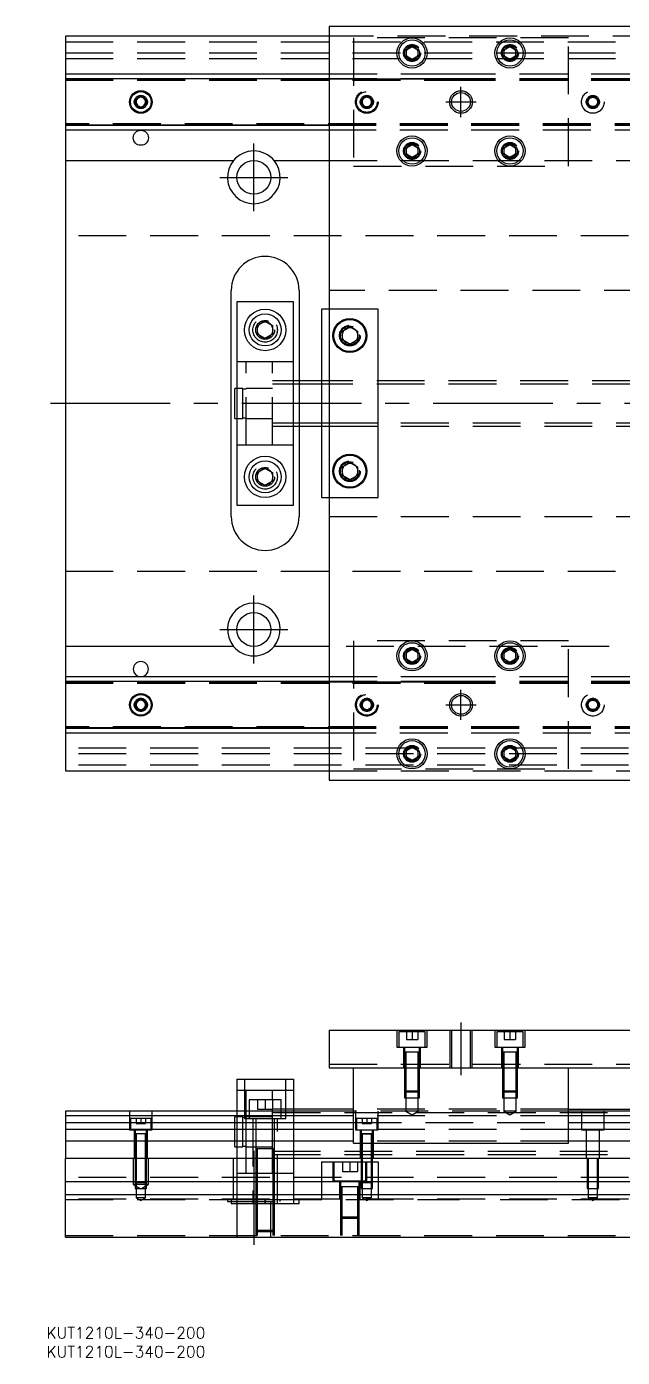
# Model space of a CAD drawing. Extents: x -10 to 540, y -253 to 102.
# Drawn here: x -10.3 to 147.8, y -253.2 to 100 of the extents above; entities that cross this region are included whole.
import ezdxf

# ---------------------------------------------------------------- set-up
doc = ezdxf.new("R2010")
doc.units = 0
doc.linetypes.add('CENTER', pattern=[50.8, 31.75, -6.35, 6.35, -6.35])
doc.linetypes.add('DASHED', pattern=[19.05, 12.7, -6.35])
doc.layers.get('0').update_dxf_attribs({"linetype": 'CONTINUOUS'})
doc.layers.add('CENTER', color=1, linetype='CENTER')
doc.styles.get("Standard").update_dxf_attribs({"font": 'txt.shx', "height": 3, "bigfont": 'bigfont.shx'})

# ---------------------------------------------------------------- blocks, each defined once
blk = doc.blocks.new('*U2')
at = {"color": 7, "linetype": 'CONTINUOUS'}
blk.add_text('KUT1210L-340-200', height=3, dxfattribs=at).set_placement((-5.06, -253.17))
blk = doc.blocks.new('*U3')
at = {"color": 7, "linetype": 'CONTINUOUS'}
blk.add_text('KUT1210L-340-200', height=3, dxfattribs=at).set_placement((-5.06, -248.16))

msp = doc.modelspace()

# ---------------------------------------------------------------- linework, layer by layer
at = {"color": 7, "linetype": 'CONTINUOUS'}
for p, q in [((270, 100), (70, 100)), ((70, 100), (70, -100)), ((70, 97.5), (0, 97.5)), ((0, 97.5), (0, 87.5)), ((90.5, 93.866026), (92, 94.73205)), ((90.5, 92.133974), (90.5, 93.866026)), ((92, 91.26795), (90.5, 92.133974)), ((92, 94.73205), (93.5, 93.866026)), ((93.5, 92.133974), (92, 91.26795)), ((93.5, 93.866026), (93.5, 92.133974)), ((116.5, 93.866026), (118, 94.73205)), ((116.5, 92.133974), (116.5, 93.866026)), ((118, 91.26795), (116.5, 92.133974)), ((118, 94.73205), (119.5, 93.866026)), ((119.5, 92.133974), (118, 91.26795)), ((119.5, 93.866026), (119.5, 92.133974)), ((0, 87.5), (70, 87.5)), ((0, 87.5), (0, 86.247728)), ((0, 86.247728), (70, 86.247728)), ((0, 86.247728), (0, 73.752272)), ((18.75, 80.721688), (20, 81.443376)), ((20, 81.443376), (21.25, 80.721688)), ((18.75, 79.278312), (18.75, 80.721688)), ((20, 78.556624), (18.75, 79.278312)), ((21.25, 79.278312), (20, 78.556624)), ((21.25, 80.721688), (21.25, 79.278312)), ((0, 73.752272), (0, 72.5)), ((70, 73.752272), (0, 73.752272)), ((70, 72.5), (0, 72.5)), ((0, 72.5), (0, 64.5)), ((90.5, 67.866026), (92, 68.73205)), ((90.5, 66.133974), (90.5, 67.866026)), ((92, 68.73205), (93.5, 67.866026)), ((93.5, 67.866026), (93.5, 66.133974)), ((116.5, 67.866026), (118, 68.73205)), ((116.5, 66.133974), (116.5, 67.866026)), ((118, 68.73205), (119.5, 67.866026)), ((119.5, 67.866026), (119.5, 66.133974)), ((0, 64.5), (44.638098, 64.5)), ((0, 64.5), (0, -64.5)), ((55.361902, 64.5), (70, 64.5)), ((92, 65.26795), (90.5, 66.133974)), ((93.5, 66.133974), (92, 65.26795)), ((118, 65.26795), (116.5, 66.133974)), ((119.5, 66.133974), (118, 65.26795)), ((44, -30), (44, 30)), ((62, 30), (62, 6)), ((60.5, 27), (45.5, 27)), ((45.5, 27), (45.5, -27)), ((60.5, -27), (60.5, 27)), ((68, 25), (68, 6)), ((83, 25), (68, 25)), ((83, 6), (83, 25)), ((51, 20.6547), (53, 21.809402)), ((53, 21.809402), (55, 20.6547)), ((51, 18.3453), (51, 20.6547)), ((53, 17.190598), (51, 18.3453)), ((55, 18.3453), (53, 17.190598)), ((55, 20.6547), (55, 18.3453)), ((73.5, 19.1547), (75.5, 20.309402)), ((73.5, 16.8453), (73.5, 19.1547)), ((75.5, 20.309402), (77.5, 19.1547)), ((77.5, 19.1547), (77.5, 16.8453)), ((75.5, 15.690598), (73.5, 16.8453)), ((77.5, 16.8453), (75.5, 15.690598)), ((45, -4), (45, 4)), ((45.5, 4), (45, 4)), ((70, 6), (60.5, 6)), ((45, -4), (45.5, -4)), ((60.5, -6), (70, -6)), ((62, -6), (62, -30)), ((68, -6), (68, -25)), ((83, -25), (83, -6)), ((51, -18.3453), (53, -17.190598)), ((53, -17.190598), (55, -18.3453)), ((73.5, -16.8453), (75.5, -15.690598)), ((73.5, -19.1547), (73.5, -16.8453)), ((75.5, -15.690598), (77.5, -16.8453)), ((77.5, -16.8453), (77.5, -19.1547)), ((51, -20.6547), (51, -18.3453)), ((53, -21.809402), (51, -20.6547)), ((55, -20.6547), (53, -21.809402)), ((55, -18.3453), (55, -20.6547)), ((75.5, -20.309402), (73.5, -19.1547)), ((77.5, -19.1547), (75.5, -20.309402)), ((45.5, -27), (60.5, -27)), ((68, -25), (83, -25)), ((0, -64.5), (0, -72.5)), ((44.638098, -64.5), (0, -64.5)), ((70, -64.5), (55.361902, -64.5)), ((90.5, -66.133974), (92, -65.26795)), ((90.5, -67.866026), (90.5, -66.133974)), ((92, -65.26795), (93.5, -66.133974)), ((93.5, -66.133974), (93.5, -67.866026)), ((116.5, -66.133974), (118, -65.26795)), ((116.5, -67.866026), (116.5, -66.133974)), ((118, -65.26795), (119.5, -66.133974)), ((119.5, -66.133974), (119.5, -67.866026)), ((92, -68.73205), (90.5, -67.866026)), ((93.5, -67.866026), (92, -68.73205)), ((118, -68.73205), (116.5, -67.866026)), ((119.5, -67.866026), (118, -68.73205)), ((0, -72.5), (70, -72.5)), ((0, -72.5), (0, -73.752272)), ((0, -73.752272), (70, -73.752272)), ((0, -73.752272), (0, -86.247728)), ((18.75, -79.278312), (20, -78.556624)), ((18.75, -80.721688), (18.75, -79.278312)), ((20, -81.443376), (18.75, -80.721688)), ((20, -78.556624), (21.25, -79.278312)), ((21.25, -80.721688), (20, -81.443376)), ((21.25, -79.278312), (21.25, -80.721688)), ((70, -86.247728), (0, -86.247728)), ((0, -86.247728), (0, -87.5)), ((70, -87.5), (0, -87.5)), ((0, -87.5), (0, -97.5)), ((90.5, -92.133974), (92, -91.26795)), ((92, -91.26795), (93.5, -92.133974)), ((116.5, -92.133974), (118, -91.26795)), ((118, -91.26795), (119.5, -92.133974)), ((90.5, -93.866026), (90.5, -92.133974)), ((92, -94.73205), (90.5, -93.866026)), ((93.5, -93.866026), (92, -94.73205)), ((93.5, -92.133974), (93.5, -93.866026)), ((116.5, -93.866026), (116.5, -92.133974)), ((118, -94.73205), (116.5, -93.866026)), ((119.5, -93.866026), (118, -94.73205)), ((119.5, -92.133974), (119.5, -93.866026)), ((0, -97.5), (70, -97.5)), ((70, -100), (270, -100)), ((70, -166.31), (70, -176.31)), ((70, -166.31), (270, -166.31)), ((70, -176.31), (270, -176.31)), ((76.5, -196.31), (76.5, -176.31)), ((133.5, -196.31), (133.5, -176.31)), ((45.5, -179.31), (45.5, -187.81)), ((45.5, -179.31), (60.5, -179.31)), ((60.5, -179.31), (60.5, -187.81)), ((0, -187.81), (0, -189.062272)), ((76.5, -187.81), (0, -187.81)), ((76.5, -189.062272), (0, -189.062272)), ((0, -189.062272), (0, -190.83668)), ((76.5, -187.31), (60.5, -187.31)), ((133.5, -187.31), (151.5, -187.31)), ((206.5, -187.81), (133.5, -187.81)), ((206.5, -189.062272), (133.5, -189.062272)), ((0, -190.83668), (76.5, -190.83668)), ((0, -190.83668), (0, -192.733076)), ((0, -192.733076), (0, -195.787372)), ((76.5, -192.733076), (0, -192.733076)), ((133.5, -190.83668), (206.5, -190.83668)), ((206.5, -192.733076), (133.5, -192.733076)), ((0, -195.787372), (0, -200.31)), ((76.5, -195.787372), (0, -195.787372)), ((76.5, -196.31), (133.5, -196.31)), ((206.5, -195.787372), (133.5, -195.787372)), ((0, -200.31), (340, -200.31)), ((0, -206.61), (0, -200.31)), ((340, -206.61), (0, -206.61)), ((0, -210.01), (0, -206.61)), ((0, -221.31), (0, -210.01)), ((340, -210.01), (0, -210.01)), ((0, -221.31), (340, -221.31))]:
    msp.add_line(p, q, dxfattribs=at)
at = {"color": 3, "linetype": 'DASHED'}
for p, q in [((0, 96), (340, 96)), ((158.000006, 97.5), (70, 97.5)), ((133.5, 97), (76.5, 97)), ((76.5, 97), (76.5, 63)), ((133.5, 63), (133.5, 97)), ((0, 93), (340, 93)), ((90, 93), (90.030168, 93.346066)), ((119.973226, 93.326156), (120, 93)), ((0, 91.5), (340, 91.5)), ((0, 86.1147), (70, 86.1147)), ((0, 86.1), (101.5, 86.1)), ((0, 85.8), (101.5, 85.8)), ((70, 87.5), (101.5, 87.5)), ((70, 86.247728), (101.5, 86.247728)), ((70, 86.1147), (101.5, 86.1147)), ((101.5, 87.5), (158.5, 87.5)), ((101.5, 86.247728), (158.5, 86.247728)), ((101.5, 86.1147), (158.5, 86.1147)), ((101.5, 86.1), (158.5, 86.1)), ((101.5, 85.8), (158.5, 85.8)), ((78.75, 80.721688), (80, 81.443376)), ((80, 81.443376), (81.25, 80.721688)), ((18.5, 80), (18.516134, 80.21941)), ((78.75, 79.278312), (78.75, 80.721688)), ((80, 78.556624), (78.75, 79.278312)), ((81.25, 79.278312), (80, 78.556624)), ((81.25, 80.721688), (81.25, 79.278312)), ((81.477374, 80.25955), (81.5, 80)), ((101.5, 74.2), (0, 74.2)), ((158.5, 74.2), (101.5, 74.2)), ((101.5, 73.9), (0, 73.9)), ((70, 73.8853), (0, 73.8853)), ((101.5, 73.8853), (70, 73.8853)), ((101.5, 73.752272), (70, 73.752272)), ((101.5, 72.5), (70, 72.5)), ((158.5, 73.9), (101.5, 73.9)), ((158.5, 73.8853), (101.5, 73.8853)), ((158.5, 73.752272), (101.5, 73.752272)), ((158.5, 72.5), (101.5, 72.5)), ((90, 67), (90.030168, 67.346066)), ((119.973226, 67.326156), (120, 67)), ((70, 64.5), (163.385622, 64.5)), ((76.5, 63), (133.5, 63)), ((340, 44.5), (0, 44.5)), ((270, 30), (70, 30)), ((50.5, 19.5), (50.512884, 19.753488)), ((77.983582, 18.286038), (78, 18)), ((48, 11), (45.5, 11)), ((48, -11), (48, 11)), ((55, 11), (48, 11)), ((55, -11), (55, 11)), ((60.5, 11), (55, 11)), ((47.1, 4), (45.5, 4)), ((47.1, -4), (47.1, 4)), ((48, 3.8), (47.1, 3.8)), ((55, 4), (48, 4)), ((60.5, 6), (55, 6)), ((60.5, 5.125), (55, 5.125)), ((62, 6), (62, 5.125)), ((62, 5.125), (62, -5.125)), ((68, 6), (68, 5.125)), ((68, 5.125), (68, -5.125)), ((152.5, 6), (70, 6)), ((152.5, 5.125), (70, 5.125)), ((83, 5.125), (83, 6)), ((83, -5.125), (83, 5.125)), ((45.5, -4), (47.1, -4)), ((47.1, -3.8), (48, -3.8)), ((48, -4), (55, -4)), ((55, -5.125), (60.5, -5.125)), ((55, -6), (60.5, -6)), ((62, -5.125), (62, -6)), ((68, -5.125), (68, -6)), ((70, -5.125), (152.5, -5.125)), ((70, -6), (152.5, -6)), ((83, -6), (83, -5.125)), ((45.5, -11), (48, -11)), ((48, -11), (55, -11)), ((55, -11), (60.5, -11)), ((50.5, -19.5), (50.512884, -19.246512)), ((77.983582, -17.713962), (78, -18)), ((70, -30), (270, -30)), ((0, -44.5), (340, -44.5)), ((133.5, -63), (76.5, -63)), ((76.5, -63), (76.5, -97)), ((133.5, -97), (133.5, -63)), ((163.385622, -64.5), (70, -64.5)), ((90, -67), (90.030168, -66.653934)), ((116, -67), (116.023172, -66.69644)), ((0, -73.8853), (70, -73.8853)), ((0, -73.9), (101.5, -73.9)), ((70, -72.5), (101.5, -72.5)), ((70, -73.752272), (101.5, -73.752272)), ((70, -73.8853), (101.5, -73.8853)), ((101.5, -72.5), (158.5, -72.5)), ((101.5, -73.752272), (158.5, -73.752272)), ((101.5, -73.8853), (158.5, -73.8853)), ((101.5, -73.9), (158.5, -73.9)), ((0, -74.2), (101.5, -74.2)), ((101.5, -74.2), (158.5, -74.2)), ((18.5, -80), (18.516134, -79.78059)), ((78.75, -79.278312), (80, -78.556624)), ((78.75, -80.721688), (78.75, -79.278312)), ((80, -81.443376), (78.75, -80.721688)), ((80, -78.556624), (81.25, -79.278312)), ((81.25, -80.721688), (80, -81.443376)), ((81.25, -79.278312), (81.25, -80.721688)), ((81.477374, -79.74045), (81.5, -80)), ((101.5, -85.8), (0, -85.8)), ((101.5, -86.1), (0, -86.1)), ((70, -86.1147), (0, -86.1147)), ((101.5, -86.1147), (70, -86.1147)), ((101.5, -86.247728), (70, -86.247728)), ((101.5, -87.5), (70, -87.5)), ((158.5, -85.8), (101.5, -85.8)), ((158.5, -86.1), (101.5, -86.1)), ((158.5, -86.1147), (101.5, -86.1147)), ((158.5, -86.247728), (101.5, -86.247728)), ((158.5, -87.5), (101.5, -87.5)), ((340, -91.5), (0, -91.5)), ((340, -93), (0, -93)), ((93.973226, -92.673844), (94, -93)), ((116, -93), (116.023172, -92.69644)), ((340, -96), (0, -96)), ((70, -97.5), (158.000006, -97.5)), ((76.5, -97), (133.5, -97)), ((88, -166.31), (88, -170.81)), ((95.5, -166.81), (88.5, -166.81)), ((88.5, -166.81), (88.5, -170.81)), ((90.5, -166.81), (90.5, -168.81)), ((90.5, -168.81), (92, -168.81)), ((92, -166.81), (92, -168.81)), ((92, -168.81), (93.5, -168.81)), ((93.5, -166.81), (93.5, -168.81)), ((95.5, -170.81), (95.5, -166.81)), ((96, -170.81), (96, -166.31)), ((102.000006, -166.31), (102.000006, -176.31)), ((102.5, -166.31), (102.5, -176.31)), ((107.5, -176.31), (107.5, -166.31)), ((107.999994, -176.31), (107.999994, -166.31)), ((114, -166.31), (114, -170.81)), ((121.5, -166.81), (114.5, -166.81)), ((114.5, -166.81), (114.5, -170.81)), ((116.5, -166.81), (116.5, -168.81)), ((116.5, -168.81), (118, -168.81)), ((118, -166.81), (118, -168.81)), ((118, -168.81), (119.5, -168.81)), ((119.5, -166.81), (119.5, -168.81)), ((121.5, -170.81), (121.5, -166.81)), ((122, -170.81), (122, -166.31)), ((88, -170.81), (96, -170.81)), ((89.75, -170.81), (89.75, -176.31)), ((94.000006, -172.21), (89.999994, -172.21)), ((94.000006, -172.21), (89.999994, -172.21)), ((90, -170.81), (90, -172.21)), ((90, -172.205), (90, -172.21)), ((90, -172.21), (90.216462, -172.21)), ((90.216708, -172.21), (90, -172.21)), ((90, -172.21), (90, -172.215)), ((90, -172.21), (90, -176.31)), ((93.783332, -172.21), (90.216708, -172.21)), ((90.35, -172.21), (90.35, -176.31)), ((93.65, -176.31), (93.65, -172.21)), ((94, -172.21), (93.783332, -172.21)), ((93.783538, -172.21), (94, -172.21)), ((94, -172.21), (94, -170.81)), ((94, -172.21), (94, -172.205)), ((94, -172.215), (94, -172.21)), ((94, -176.31), (94, -172.21)), ((94.25, -176.31), (94.25, -170.81)), ((114, -170.81), (122, -170.81)), ((115.75, -170.81), (115.75, -176.31)), ((120.000006, -172.21), (115.999994, -172.21)), ((120.000006, -172.21), (115.999994, -172.21)), ((120.000006, -172.21), (115.999994, -172.21)), ((116, -170.81), (116, -172.21)), ((116, -172.205), (116, -172.21)), ((116.216708, -172.21), (116, -172.21)), ((116, -172.21), (116, -172.215)), ((116, -172.21), (116, -176.31)), ((119.783332, -172.21), (116.216708, -172.21)), ((116.35, -172.21), (116.35, -176.31)), ((119.65, -176.31), (119.65, -172.21)), ((120, -172.21), (119.783332, -172.21)), ((120, -172.21), (120, -170.81)), ((120, -172.21), (120, -172.205)), ((120, -172.215), (120, -172.21)), ((120, -176.31), (120, -172.21)), ((120.25, -176.31), (120.25, -170.81)), ((70, -175.31), (270, -175.31)), ((90, -176.31), (90, -182.46)), ((90.000006, -176.31), (90.000002, -182.46)), ((90.35, -176.31), (90.35, -182.81)), ((93.65, -182.81), (93.65, -176.31)), ((93.999998, -182.46), (93.999994, -176.31)), ((94, -182.46), (94, -176.31)), ((116, -176.31), (116, -182.46)), ((116.000006, -176.31), (116.000002, -182.46)), ((116.35, -176.31), (116.35, -182.81)), ((119.65, -182.81), (119.65, -176.31)), ((119.999998, -182.46), (119.999994, -176.31)), ((120, -182.46), (120, -176.31)), ((47.5, -179.31), (47.5, -189.81)), ((58.5, -189.81), (58.5, -179.31)), ((48, -182.31), (45.5, -182.31)), ((48, -187.81), (48, -182.31)), ((55, -182.31), (48, -182.31)), ((55, -184.81), (55, -182.31)), ((60.5, -182.31), (55, -182.31)), ((90, -182.46), (94, -182.46)), ((90, -182.46), (90.35, -182.81)), ((90.000002, -182.46), (90.000006, -184.31)), ((93.65, -182.81), (90.35, -182.81)), ((90.35, -182.81), (90.35, -184.31)), ((93.65, -182.81), (94, -182.46)), ((93.65, -184.31), (93.65, -182.81)), ((93.999994, -184.31), (93.999998, -182.46)), ((116, -182.46), (120, -182.46)), ((116, -182.46), (116.35, -182.81)), ((116.000002, -182.46), (116.000006, -184.31)), ((119.65, -182.81), (116.35, -182.81)), ((116.35, -182.81), (116.35, -184.31)), ((119.65, -182.81), (120, -182.46)), ((119.65, -184.31), (119.65, -182.81)), ((119.999994, -184.31), (119.999998, -182.46)), ((57.25, -184.81), (48.75, -184.81)), ((48.75, -184.81), (48.75, -187.81)), ((51, -184.81), (51, -187.31)), ((53, -184.81), (53, -187.31)), ((55, -184.81), (55, -187.31)), ((57.25, -187.81), (57.25, -184.81)), ((90.000006, -184.31), (93.999994, -184.31)), ((90.35, -184.31), (90.35, -187.81)), ((93.65, -187.81), (93.65, -184.31)), ((116.000006, -184.31), (119.999994, -184.31)), ((116.35, -184.31), (116.35, -187.81)), ((119.65, -187.81), (119.65, -184.31)), ((17, -187.81), (17, -192.81)), ((22.75, -189.81), (17.25, -189.81)), ((17.25, -189.81), (17.25, -192.81)), ((18.75, -189.81), (18.75, -191.11)), ((20, -189.81), (20, -191.11)), ((21.25, -189.81), (21.25, -191.11)), ((22.75, -192.81), (22.75, -189.81)), ((23, -192.81), (23, -187.81)), ((45, -193.31), (45, -189.31)), ((45.5, -189.31), (45, -189.31)), ((45.5, -187.81), (45.5, -200.31)), ((47.1, -189.31), (45.5, -189.31)), ((47.1, -193.31), (47.1, -189.31)), ((48, -189.51), (47.1, -189.51)), ((47.5, -189.81), (58.5, -189.81)), ((48, -193.31), (48, -187.81)), ((48.75, -189.31), (48, -189.31)), ((48.75, -187.81), (48.75, -189.81)), ((55, -189.31), (48.75, -189.31)), ((49.75, -189.81), (49.75, -212.31)), ((50.5, -189.81), (50.5, -197.81)), ((51, -187.31), (53, -187.31)), ((53, -187.31), (55, -187.31)), ((55, -187.81), (55, -187.31)), ((57.25, -187.31), (55, -187.31)), ((55, -189.81), (55, -187.81)), ((55, -188.185), (285, -188.185)), ((55, -193.31), (55, -189.81)), ((55.5, -197.81), (55.5, -189.81)), ((56.25, -212.31), (56.25, -189.81)), ((60.5, -187.31), (57.25, -187.31)), ((57.25, -189.81), (57.25, -187.81)), ((60.5, -187.81), (60.5, -200.31)), ((133.5, -187.31), (76.5, -187.31)), ((115.35, -187.81), (76.5, -187.81)), ((133.5, -189.062272), (76.5, -189.062272)), ((77, -187.81), (77, -192.81)), ((82.75, -189.81), (77.25, -189.81)), ((77.25, -189.81), (77.25, -192.81)), ((78.75, -189.81), (78.75, -191.11)), ((80, -189.81), (80, -191.11)), ((81.25, -189.81), (81.25, -191.11)), ((82.75, -192.81), (82.75, -189.81)), ((83, -192.81), (83, -187.81)), ((93.65, -187.81), (90.35, -187.81)), ((90.35, -187.81), (92, -188.762628)), ((92, -188.762628), (93.65, -187.81)), ((119.65, -187.81), (116.35, -187.81)), ((116.35, -187.81), (118, -188.762628)), ((118, -188.762628), (119.65, -187.81)), ((133.5, -187.81), (118.65, -187.81)), ((137, -187.81), (137, -192.81)), ((143, -192.81), (143, -187.81)), ((17, -192.81), (23, -192.81)), ((18.25, -192.81), (18.25, -200.31)), ((19.998804, -193.81), (18.499994, -193.81)), ((19.998804, -193.81), (18.499994, -193.81)), ((18.5, -192.81), (18.5, -193.81)), ((18.5, -193.805), (18.5, -193.81)), ((18.624678, -193.81), (18.5, -193.81)), ((18.624678, -193.81), (18.5, -193.81)), ((18.5, -193.81), (18.5, -200.31)), ((18.5, -193.81), (18.5, -193.815)), ((19.998804, -193.81), (18.624678, -193.81)), ((19.998804, -193.81), (18.624678, -193.81)), ((18.75, -191.11), (20, -191.11)), ((18.75, -193.81), (18.75, -200.31)), ((21.500006, -193.81), (19.998804, -193.81)), ((21.500006, -193.81), (19.998804, -193.81)), ((21.37533, -193.81), (19.998804, -193.81)), ((21.37533, -193.81), (19.998804, -193.81)), ((20, -191.11), (21.25, -191.11)), ((21.25, -200.31), (21.25, -193.81)), ((21.5, -193.81), (21.37533, -193.81)), ((21.5, -193.81), (21.37533, -193.81)), ((21.5, -193.81), (21.5, -192.81)), ((21.5, -193.81), (21.5, -193.805)), ((21.5, -200.31), (21.5, -193.81)), ((21.5, -193.815), (21.5, -193.81)), ((21.75, -200.31), (21.75, -192.81)), ((45, -197.31), (45, -193.31)), ((47.1, -197.31), (47.1, -193.31)), ((48, -200.31), (48, -193.31)), ((55, -197.810302), (55, -193.31)), ((76.5, -190.83668), (133.5, -190.83668)), ((133.5, -192.733076), (76.5, -192.733076)), ((77, -192.81), (83, -192.81)), ((78.25, -192.81), (78.25, -200.31)), ((81.500006, -193.81), (78.499994, -193.81)), ((79.998804, -193.81), (78.499994, -193.81)), ((81.500006, -193.81), (78.499994, -193.81)), ((79.998804, -193.81), (78.499994, -193.81)), ((78.5, -192.81), (78.5, -193.81)), ((78.5, -193.805), (78.5, -193.81)), ((78.5, -193.81), (78.62467, -193.81)), ((78.624678, -193.81), (78.5, -193.81)), ((78.5, -193.81), (78.62467, -193.81)), ((78.624678, -193.81), (78.5, -193.81)), ((78.5, -193.81), (78.5, -200.31)), ((78.5, -193.81), (78.5, -193.815)), ((78.62467, -193.81), (81.375392, -193.81)), ((78.62467, -193.81), (81.375392, -193.81)), ((79.998804, -193.81), (78.624678, -193.81)), ((79.998804, -193.81), (78.624678, -193.81)), ((78.75, -191.11), (80, -191.11)), ((78.75, -193.81), (78.75, -200.31)), ((81.500006, -193.81), (79.998804, -193.81)), ((81.500006, -193.81), (79.998804, -193.81)), ((81.37533, -193.81), (79.998804, -193.81)), ((81.37533, -193.81), (79.998804, -193.81)), ((80, -191.11), (81.25, -191.11)), ((81.25, -200.31), (81.25, -193.81)), ((81.5, -193.81), (81.37533, -193.81)), ((81.5, -193.81), (81.37533, -193.81)), ((81.375392, -193.81), (81.5, -193.81)), ((81.375392, -193.81), (81.5, -193.81)), ((81.5, -193.81), (81.5, -192.81)), ((81.5, -193.81), (81.5, -193.805)), ((81.5, -200.31), (81.5, -193.81)), ((81.5, -193.815), (81.5, -193.81)), ((81.75, -200.31), (81.75, -192.81)), ((137, -192.81), (143, -192.81)), ((138.25, -192.81), (138.25, -200.31)), ((141.75, -200.31), (141.75, -192.81)), ((45, -197.31), (45.5, -197.31)), ((45.5, -197.31), (47.1, -197.31)), ((47.1, -197.11), (48, -197.11)), ((48, -197.31), (50.5, -197.31)), ((50.5, -197.31), (55, -197.31)), ((133.5, -195.787372), (76.5, -195.787372)), ((18, -200.31), (18, -207.31)), ((18.5, -200.31), (18.5, -206.56)), ((18.500006, -200.31), (18.500006, -206.560006)), ((18.75, -200.31), (18.75, -206.61)), ((21.25, -206.61), (21.25, -200.31)), ((21.499994, -206.560006), (21.499994, -200.31)), ((21.5, -206.56), (21.5, -200.31)), ((22, -207.31), (22, -200.31)), ((44.638098, -211.31), (44.638098, -200.31)), ((45.5, -200.31), (45.5, -206.61)), ((48, -204.31), (48, -200.31)), ((55.500006, -197.81), (50.499994, -197.81)), ((55.500006, -197.81), (50.499994, -197.81)), ((55.500006, -197.81), (50.499994, -197.81)), ((50.5, -197.805), (50.5, -197.81)), ((50.5, -197.81), (50.757448, -197.81)), ((50.757468, -197.81), (50.5, -197.81)), ((50.5, -197.81), (50.5, -200.31)), ((50.5, -197.81), (50.5, -197.815)), ((50.5, -200.31), (50.5, -206.61)), ((55.242552, -197.81), (50.757468, -197.81)), ((50.9, -197.81), (50.9, -200.31)), ((50.9, -200.31), (50.9, -206.61)), ((55, -200.31), (55, -197.810302)), ((55, -198.435), (285, -198.435)), ((55, -199.31), (285, -199.31)), ((55, -204.31), (55, -200.31)), ((55.1, -200.31), (55.1, -197.81)), ((55.1, -206.61), (55.1, -200.31)), ((55.5, -197.81), (55.242552, -197.81)), ((55.242602, -197.81), (55.5, -197.81)), ((55.361902, -200.31), (55.361902, -211.31)), ((55.5, -197.81), (55.5, -197.805)), ((55.5, -200.31), (55.5, -197.81)), ((55.5, -197.815), (55.5, -197.81)), ((55.5, -206.61), (55.5, -200.31)), ((60.5, -200.31), (60.5, -206.61)), ((78.5, -200.31), (78.5, -206.56)), ((78.500006, -200.31), (78.500006, -206.560006)), ((78.75, -200.31), (78.75, -206.61)), ((81.25, -206.61), (81.25, -200.31)), ((81.499994, -206.560006), (81.499994, -200.31)), ((81.5, -206.56), (81.5, -200.31)), ((138.500006, -200.31), (138.500006, -206.61)), ((138.75, -200.31), (138.75, -208.31)), ((141.25, -208.31), (141.25, -200.31)), ((141.499994, -206.61), (141.499994, -200.31)), ((45.5, -204.31), (48, -204.31)), ((48, -204.31), (50.5, -204.31)), ((50.5, -204.31), (50.9, -204.31)), ((50.9, -204.31), (55, -204.31)), ((55, -204.31), (60.5, -204.31)), ((68, -201.31), (78.5, -201.31)), ((68, -201.31), (68, -206.61)), ((71, -201.31), (71, -206.31)), ((71.25, -201.31), (71.25, -206.31)), ((73.5, -201.31), (73.5, -203.81)), ((73.5, -203.81), (75.5, -203.81)), ((75.5, -201.31), (75.5, -203.81)), ((75.5, -203.81), (77.5, -203.81)), ((77.5, -201.31), (77.5, -203.81)), ((78.5, -201.31), (78.75, -201.31)), ((78.75, -201.31), (81.25, -201.31)), ((79.75, -206.31), (79.75, -201.31)), ((80, -206.31), (80, -201.31)), ((81.25, -201.31), (81.5, -201.31)), ((81.5, -201.31), (83, -201.31)), ((83, -201.31), (83, -206.61)), ((340, -205.46), (0, -205.46)), ((22, -207.31), (18, -207.31)), ((18, -207.31), (20, -208.4647)), ((18.5, -206.56), (21.5, -206.56)), ((18.5, -206.56), (18.55, -206.61)), ((18.500006, -206.560006), (18.500006, -206.61)), ((18.500006, -206.61), (18.500006, -208.31)), ((18.500006, -208.31), (21.499994, -208.31)), ((18.55, -206.61), (18.75, -206.81)), ((18.75, -206.61), (18.75, -206.81)), ((21.25, -206.81), (18.75, -206.81)), ((18.75, -206.81), (18.75, -208.31)), ((18.75, -208.31), (18.75, -210.81)), ((20, -208.4647), (22, -207.31)), ((21.25, -206.81), (21.25, -206.61)), ((21.25, -206.81), (21.45, -206.61)), ((21.25, -208.31), (21.25, -206.81)), ((21.25, -210.81), (21.25, -208.31)), ((21.45, -206.61), (21.5, -206.56)), ((21.499994, -206.61), (21.499994, -206.560006)), ((21.499994, -208.31), (21.499994, -206.61)), ((45.5, -206.61), (45.5, -210.01)), ((50.5, -206.61), (50.5, -210.01)), ((50.9, -206.61), (50.9, -210.01)), ((55.1, -210.01), (55.1, -206.61)), ((55.5, -210.01), (55.5, -206.61)), ((60.5, -206.61), (60.5, -210.01)), ((68, -206.61), (68, -210.01)), ((71, -206.31), (80, -206.31)), ((72.75, -206.31), (72.75, -211.31)), ((78.000006, -207.91), (72.999994, -207.91)), ((73, -206.31), (73, -206.61)), ((73, -206.61), (73, -207.91)), ((73, -207.905), (73, -207.91)), ((73.257468, -207.91), (73, -207.91)), ((73, -207.91), (73, -207.915)), ((73, -207.91), (73, -210.01)), ((77.742552, -207.91), (73.257468, -207.91)), ((73.4, -207.91), (73.4, -210.01)), ((77.6, -210.01), (77.6, -207.91)), ((78, -207.91), (77.742552, -207.91)), ((78, -206.61), (78, -206.31)), ((78, -207.91), (78, -206.61)), ((78, -207.91), (78, -207.905)), ((78, -207.915), (78, -207.91)), ((78, -210.01), (78, -207.91)), ((78.25, -211.31), (78.25, -206.31)), ((78.5, -206.56), (81.5, -206.56)), ((78.5, -206.56), (78.55, -206.61)), ((78.500006, -206.560006), (78.500006, -206.61)), ((78.500006, -206.61), (78.500006, -208.31)), ((78.500006, -208.31), (81.499994, -208.31)), ((78.55, -206.61), (78.75, -206.81)), ((78.75, -206.61), (78.75, -206.81)), ((81.25, -206.81), (78.75, -206.81)), ((78.75, -206.81), (78.75, -208.31)), ((78.75, -208.31), (78.75, -210.81)), ((81.25, -206.81), (81.25, -206.61)), ((81.25, -206.81), (81.45, -206.61)), ((81.25, -208.31), (81.25, -206.81)), ((81.25, -210.81), (81.25, -208.31)), ((81.45, -206.61), (81.5, -206.56)), ((81.499994, -206.61), (81.499994, -206.560006)), ((81.499994, -208.31), (81.499994, -206.61)), ((83, -206.61), (83, -210.01)), ((138.500006, -206.61), (138.500006, -208.31)), ((138.500006, -208.31), (141.499994, -208.31)), ((138.75, -208.31), (138.75, -210.81)), ((141.25, -210.81), (141.25, -208.31)), ((141.499994, -208.31), (141.499994, -206.61)), ((340, -211.16), (0, -211.16)), ((0, -211.31), (44.638098, -211.31)), ((21.25, -210.81), (18.75, -210.81)), ((18.75, -210.81), (20, -211.531688)), ((20, -211.531688), (21.25, -210.81)), ((43, -211.31), (43, -211.81)), ((43, -211.81), (57, -211.81)), ((44, -211.31), (44, -212.31)), ((44.638098, -211.31), (55.361902, -211.31)), ((45.5, -210.01), (45.5, -211.31)), ((45.5, -211.31), (45.5, -211.81)), ((45.5, -211.81), (45.5, -221.31)), ((50.5, -210.01), (50.5, -211.31)), ((50.5, -211.31), (50.5, -212.31)), ((50.9, -210.01), (50.9, -211.31)), ((50.9, -211.31), (50.9, -212.31)), ((53, -211.31), (53, -212.31)), ((53, -212.31), (53, -211.31)), ((54.5, -221.31), (54.5, -211.81)), ((55.1, -211.31), (55.1, -210.01)), ((55.1, -212.31), (55.1, -211.31)), ((55.361902, -211.31), (104.638098, -211.31)), ((55.5, -211.31), (55.5, -210.01)), ((55.5, -212.31), (55.5, -211.31)), ((57, -211.81), (57, -211.31)), ((60.5, -210.01), (60.5, -212.31)), ((62, -212.31), (62, -211.31)), ((68, -210.01), (68, -211.31)), ((73, -210.01), (73, -211.31)), ((73, -211.31), (73, -215.91)), ((73.000006, -211.31), (73.000006, -215.910006)), ((73.4, -210.01), (73.4, -211.31)), ((73.4, -211.31), (73.4, -216.31)), ((77.6, -211.31), (77.6, -210.01)), ((77.6, -216.31), (77.6, -211.31)), ((77.999994, -215.910006), (77.999994, -211.31)), ((78, -211.31), (78, -210.01)), ((78, -215.91), (78, -211.31)), ((81.25, -210.81), (78.75, -210.81)), ((78.75, -210.81), (80, -211.531688)), ((80, -211.531688), (81.25, -210.81)), ((83, -210.01), (83, -211.31)), ((115.361902, -211.31), (224.638098, -211.31)), ((141.25, -210.81), (138.75, -210.81)), ((138.75, -210.81), (140, -211.531688)), ((140, -211.531688), (141.25, -210.81)), ((44, -212.31), (53, -212.31)), ((50.5, -212.31), (50.5, -219.41)), ((50.500006, -212.31), (50.500006, -219.410006)), ((50.9, -212.31), (50.9, -219.81)), ((53, -212.31), (62, -212.31)), ((55.1, -219.81), (55.1, -212.31)), ((55.499994, -219.410006), (55.499994, -212.31)), ((55.5, -219.41), (55.5, -212.31)), ((73, -215.91), (78, -215.91)), ((73, -215.91), (73.4, -216.31)), ((73.000006, -215.910006), (73.000006, -220.81)), ((77.6, -216.31), (73.4, -216.31)), ((73.4, -216.31), (73.4, -220.81)), ((77.6, -216.31), (78, -215.91)), ((77.6, -220.81), (77.6, -216.31)), ((77.999994, -220.81), (77.999994, -215.910006)), ((0, -220.81), (340, -220.81)), ((50.5, -219.41), (55.5, -219.41)), ((50.5, -219.41), (50.9, -219.81)), ((50.500006, -219.410006), (50.500006, -220.81)), ((55.1, -219.81), (50.9, -219.81)), ((50.9, -219.81), (50.9, -220.81)), ((55.1, -219.81), (55.5, -219.41)), ((55.1, -220.81), (55.1, -219.81)), ((55.499994, -220.81), (55.499994, -219.410006))]:
    msp.add_line(p, q, dxfattribs=at)
at = {"color": 3, "linetype": 'CONTINUOUS'}
for p, q in [((70, 5.125), (60.5, 5.125)), ((60.5, -5.125), (70, -5.125))]:
    msp.add_line(p, q, dxfattribs=at)
at = {"color": 7, "linetype": 'CONTINUOUS'}
for centre, radius in [((92, 93), 4), ((92, 93), 3.5), ((118, 93), 4), ((118, 93), 3.5), ((20, 80), 3), ((20, 80), 2.75), ((105, 80), 2.5), ((20, 70.5), 2), ((92, 67), 4), ((118, 67), 4), ((92, 67), 3.5), ((118, 67), 3.5), ((50, 60), 4.5), ((53, 19.5), 5.5), ((53, 19.5), 4.25), ((75.5, 18), 4.5), ((75.5, 18), 4.25), ((53, -19.5), 5.5), ((75.5, -18), 4.5), ((75.5, -18), 4.25), ((53, -19.5), 4.25), ((50, -60), 4.5), ((92, -67), 4), ((92, -67), 3.5), ((118, -67), 4), ((118, -67), 3.5), ((20, -80), 3), ((20, -80), 2.75), ((105, -80), 2.5), ((92, -93), 4), ((92, -93), 3.5), ((118, -93), 4), ((118, -93), 3.5)]:
    msp.add_circle(centre, radius, dxfattribs=at)
at = {"color": 3, "linetype": 'DASHED'}
for centre, radius in [((92, 93), 2.25), ((92, 93), 2), ((118, 93), 2.25), ((118, 93), 2), ((20, 80), 1.75), ((20, 80), 1.5), ((80, 80), 3), ((80, 80), 2.75), ((80, 80), 1.75), ((80, 80), 1.5), ((140, 80), 3), ((140, 80), 1.75), ((140, 80), 1.5), ((140, 80), 1.25), ((92, 67), 2.25), ((92, 67), 2), ((118, 67), 2.25), ((118, 67), 2), ((53, 19.5), 3.25), ((53, 19.5), 2.5), ((75.5, 18), 2.75), ((75.5, 18), 2.5), ((53, -19.5), 3.25), ((53, -19.5), 2.5), ((75.5, -18), 2.75), ((75.5, -18), 2.5), ((92, -67), 2.25), ((92, -67), 2), ((118, -67), 2.25), ((118, -67), 2), ((80, -80), 3), ((80, -80), 2.75), ((140, -80), 3), ((20, -80), 1.75), ((20, -80), 1.5), ((80, -80), 1.75), ((80, -80), 1.5), ((140, -80), 1.75), ((140, -80), 1.5), ((140, -80), 1.25), ((92, -93), 2.25), ((92, -93), 2), ((118, -93), 2.25), ((118, -93), 2)]:
    msp.add_circle(centre, radius, dxfattribs=at)
at = {"color": 3, "linetype": 'CONTINUOUS'}
for centre in [(105, 80), (105, -80)]:
    msp.add_circle(centre, 3, dxfattribs=at)
at = {"color": 7, "linetype": 'CONTINUOUS'}
for centre, radius, start, end in [((92, 93), 1.65, 155.380023, 180), ((92, 93), 1.65, 180, 204.619977), ((92, 93), 1.65, 144.619977, 155.380023), ((92, 93), 1.65, 204.619977, 215.380023), ((92, 93), 1.65, 95.380023, 144.619977), ((92, 93), 1.65, 215.380023, 264.619977), ((92, 93), 1.65, 84.619977, 95.380023), ((92, 93), 1.65, 35.380023, 84.619977), ((92, 93), 1.65, 275.380023, 324.619977), ((92, 93), 1.65, 24.619977, 35.380023), ((92, 93), 1.65, 324.619977, 335.380023), ((92, 93), 1.65, 335.380023, 24.619977), ((118, 93), 1.65, 155.380023, 180), ((118, 93), 1.65, 180, 204.619977), ((118, 93), 1.65, 144.619977, 155.380023), ((118, 93), 1.65, 204.619977, 215.380023), ((118, 93), 1.65, 95.380023, 144.619977), ((118, 93), 1.65, 215.380023, 264.619977), ((118, 93), 1.65, 84.619977, 95.380023), ((118, 93), 1.65, 35.380023, 84.619977), ((118, 93), 1.65, 275.380023, 324.619977), ((118, 93), 1.65, 24.619977, 35.380023), ((118, 93), 1.65, 324.619977, 335.380023), ((118, 93), 1.65, 335.380023, 24.619977), ((92, 93), 1.65, 264.619977, 275.380023), ((118, 93), 1.65, 264.619977, 275.380023), ((20, 80), 1.25, 60, 120), ((20, 80), 1.25, 120, 180), ((20, 80), 1.25, 180, 240), ((20, 80), 1.25, 240, 300), ((20, 80), 1.25, 0, 60), ((20, 80), 1.25, 300, 0), ((92, 67), 1.65, 155.380023, 180), ((92, 67), 1.65, 144.619977, 155.380023), ((92, 67), 1.65, 95.380023, 144.619977), ((92, 67), 1.65, 84.619977, 95.380023), ((92, 67), 1.65, 35.380023, 84.619977), ((92, 67), 1.65, 24.619977, 35.380023), ((92, 67), 1.65, 335.380023, 24.619977), ((118, 67), 1.65, 155.380023, 180), ((118, 67), 1.65, 144.619977, 155.380023), ((118, 67), 1.65, 95.380023, 144.619977), ((118, 67), 1.65, 84.619977, 95.380023), ((118, 67), 1.65, 35.380023, 84.619977), ((118, 67), 1.65, 24.619977, 35.380023), ((118, 67), 1.65, 335.380023, 24.619977), ((50, 60), 7, 139.994799, 40.005201), ((50, 60), 7, 40.005201, 139.994799), ((92, 67), 1.65, 180, 204.619977), ((92, 67), 1.65, 204.619977, 215.380023), ((92, 67), 1.65, 215.380023, 264.619977), ((92, 67), 1.65, 264.619977, 275.380023), ((92, 67), 1.65, 275.380023, 324.619977), ((92, 67), 1.65, 324.619977, 335.380023), ((118, 67), 1.65, 180, 204.619977), ((118, 67), 1.65, 204.619977, 215.380023), ((118, 67), 1.65, 215.380023, 264.619977), ((118, 67), 1.65, 264.619977, 275.380023), ((118, 67), 1.65, 275.380023, 324.619977), ((118, 67), 1.65, 324.619977, 335.380023), ((53, 30), 9, 90, 180), ((53, 30), 9, 0, 90), ((53, 19.5), 2.1, 102.24721, 137.75279), ((53, 19.5), 2.1, 77.75279, 102.24721), ((53, 19.5), 2.1, 42.24721, 77.75279), ((53, 19.5), 2.1, 162.24721, 180), ((53, 19.5), 2.1, 180, 197.75279), ((53, 19.5), 2.1, 137.75279, 162.24721), ((53, 19.5), 2.1, 197.75279, 222.24721), ((53, 19.5), 2.1, 222.24721, 257.75279), ((53, 19.5), 2.1, 282.24721, 317.75279), ((53, 19.5), 2.1, 17.75279, 42.24721), ((53, 19.5), 2.1, 317.75279, 342.24721), ((53, 19.5), 2.1, 342.24721, 17.75279), ((75.5, 18), 2.1, 162.24721, 180), ((75.5, 18), 2.1, 180, 197.75279), ((75.5, 18), 2.1, 137.75279, 162.24721), ((75.5, 18), 2.1, 102.24721, 137.75279), ((75.5, 18), 2.1, 77.75279, 102.24721), ((75.5, 18), 2.1, 42.24721, 77.75279), ((75.5, 18), 2.1, 17.75279, 42.24721), ((75.5, 18), 2.1, 342.24721, 17.75279), ((53, 19.5), 2.1, 257.75279, 282.24721), ((75.5, 18), 2.1, 197.75279, 222.24721), ((75.5, 18), 2.1, 222.24721, 257.75279), ((75.5, 18), 2.1, 257.75279, 282.24721), ((75.5, 18), 2.1, 282.24721, 317.75279), ((75.5, 18), 2.1, 317.75279, 342.24721), ((53, -19.5), 2.1, 102.24721, 137.75279), ((53, -19.5), 2.1, 77.75279, 102.24721), ((53, -19.5), 2.1, 42.24721, 77.75279), ((75.5, -18), 2.1, 162.24721, 180), ((75.5, -18), 2.1, 137.75279, 162.24721), ((75.5, -18), 2.1, 102.24721, 137.75279), ((75.5, -18), 2.1, 77.75279, 102.24721), ((75.5, -18), 2.1, 42.24721, 77.75279), ((75.5, -18), 2.1, 17.75279, 42.24721), ((75.5, -18), 2.1, 342.24721, 17.75279), ((53, -19.5), 2.1, 162.24721, 180), ((53, -19.5), 2.1, 180, 197.75279), ((53, -19.5), 2.1, 137.75279, 162.24721), ((53, -19.5), 2.1, 197.75279, 222.24721), ((53, -19.5), 2.1, 222.24721, 257.75279), ((53, -19.5), 2.1, 282.24721, 317.75279), ((53, -19.5), 2.1, 17.75279, 42.24721), ((53, -19.5), 2.1, 317.75279, 342.24721), ((53, -19.5), 2.1, 342.24721, 17.75279), ((75.5, -18), 2.1, 180, 197.75279), ((75.5, -18), 2.1, 197.75279, 222.24721), ((75.5, -18), 2.1, 222.24721, 257.75279), ((75.5, -18), 2.1, 257.75279, 282.24721), ((75.5, -18), 2.1, 282.24721, 317.75279), ((75.5, -18), 2.1, 317.75279, 342.24721), ((53, -19.5), 2.1, 257.75279, 282.24721), ((53, -30), 9, 180, 270), ((53, -30), 9, 270, 0), ((50, -60), 7, 319.994799, 220.005201), ((50, -60), 7, 220.005201, 319.994799), ((92, -67), 1.65, 155.380023, 180), ((92, -67), 1.65, 180, 204.619977), ((92, -67), 1.65, 144.619977, 155.380023), ((92, -67), 1.65, 95.380023, 144.619977), ((92, -67), 1.65, 84.619977, 95.380023), ((92, -67), 1.65, 35.380023, 84.619977), ((92, -67), 1.65, 24.619977, 35.380023), ((92, -67), 1.65, 335.380023, 24.619977), ((118, -67), 1.65, 155.380023, 180), ((118, -67), 1.65, 180, 204.619977), ((118, -67), 1.65, 144.619977, 155.380023), ((118, -67), 1.65, 95.380023, 144.619977), ((118, -67), 1.65, 84.619977, 95.380023), ((118, -67), 1.65, 35.380023, 84.619977), ((118, -67), 1.65, 24.619977, 35.380023), ((118, -67), 1.65, 335.380023, 24.619977), ((20, -70.5), 2, 90, 270), ((20, -70.5), 2, 270, 90), ((92, -67), 1.65, 204.619977, 215.380023), ((92, -67), 1.65, 215.380023, 264.619977), ((92, -67), 1.65, 264.619977, 275.380023), ((92, -67), 1.65, 275.380023, 324.619977), ((92, -67), 1.65, 324.619977, 335.380023), ((118, -67), 1.65, 204.619977, 215.380023), ((118, -67), 1.65, 215.380023, 264.619977), ((118, -67), 1.65, 264.619977, 275.380023), ((118, -67), 1.65, 275.380023, 324.619977), ((118, -67), 1.65, 324.619977, 335.380023), ((20, -80), 1.25, 120, 180), ((20, -80), 1.25, 180, 240), ((20, -80), 1.25, 60, 120), ((20, -80), 1.25, 240, 300), ((20, -80), 1.25, 0, 60), ((20, -80), 1.25, 300, 0), ((92, -93), 1.65, 95.380023, 144.619977), ((92, -93), 1.65, 84.619977, 95.380023), ((92, -93), 1.65, 35.380023, 84.619977), ((118, -93), 1.65, 95.380023, 144.619977), ((118, -93), 1.65, 84.619977, 95.380023), ((118, -93), 1.65, 35.380023, 84.619977), ((92, -93), 1.65, 155.380023, 180), ((92, -93), 1.65, 180, 204.619977), ((92, -93), 1.65, 144.619977, 155.380023), ((92, -93), 1.65, 204.619977, 215.380023), ((92, -93), 1.65, 215.380023, 264.619977), ((92, -93), 1.65, 264.619977, 275.380023), ((92, -93), 1.65, 275.380023, 324.619977), ((92, -93), 1.65, 24.619977, 35.380023), ((92, -93), 1.65, 324.619977, 335.380023), ((92, -93), 1.65, 335.380023, 24.619977), ((118, -93), 1.65, 155.380023, 180), ((118, -93), 1.65, 180, 204.619977), ((118, -93), 1.65, 144.619977, 155.380023), ((118, -93), 1.65, 204.619977, 215.380023), ((118, -93), 1.65, 215.380023, 264.619977), ((118, -93), 1.65, 264.619977, 275.380023), ((118, -93), 1.65, 275.380023, 324.619977), ((118, -93), 1.65, 24.619977, 35.380023), ((118, -93), 1.65, 324.619977, 335.380023), ((118, -93), 1.65, 335.380023, 24.619977)]:
    msp.add_arc(centre, radius, start, end, dxfattribs=at)
at = {"color": 3, "linetype": 'DASHED'}
for centre, start, end in [((80, 80), 60, 120), ((80, 80), 120, 180), ((80, 80), 180, 240), ((80, 80), 240, 300), ((80, 80), 0, 60), ((80, 80), 300, 0), ((80, -80), 120, 180), ((80, -80), 180, 240), ((80, -80), 60, 120), ((80, -80), 240, 300), ((80, -80), 0, 60), ((80, -80), 300, 0)]:
    msp.add_arc(centre, 1.25, start, end, dxfattribs=at)
at = {"layer": 'CENTER', "color": 1, "linetype": 'CENTER'}
for p, q in [((105, 76), (105, 84)), ((101, 80), (109, 80)), ((50, 51), (50, 69)), ((41, 60), (59, 60)), ((383.361871, 0), (-10.32213, 0)), ((50, -69), (50, -51)), ((41, -60), (59, -60)), ((105, -84), (105, -76)), ((101, -80), (109, -80)), ((105, -164.31), (105, -178.31)), ((50, -198.31), (50, -223.31))]:
    msp.add_line(p, q, dxfattribs=at)

# ---------------------------------------------------------------- block references
at = {"color": 7, "linetype": 'CONTINUOUS'}
for name in ['*U3', '*U2']:
    msp.add_blockref(name, (0, 0), dxfattribs=at)

doc.saveas('drawing.dxf')
